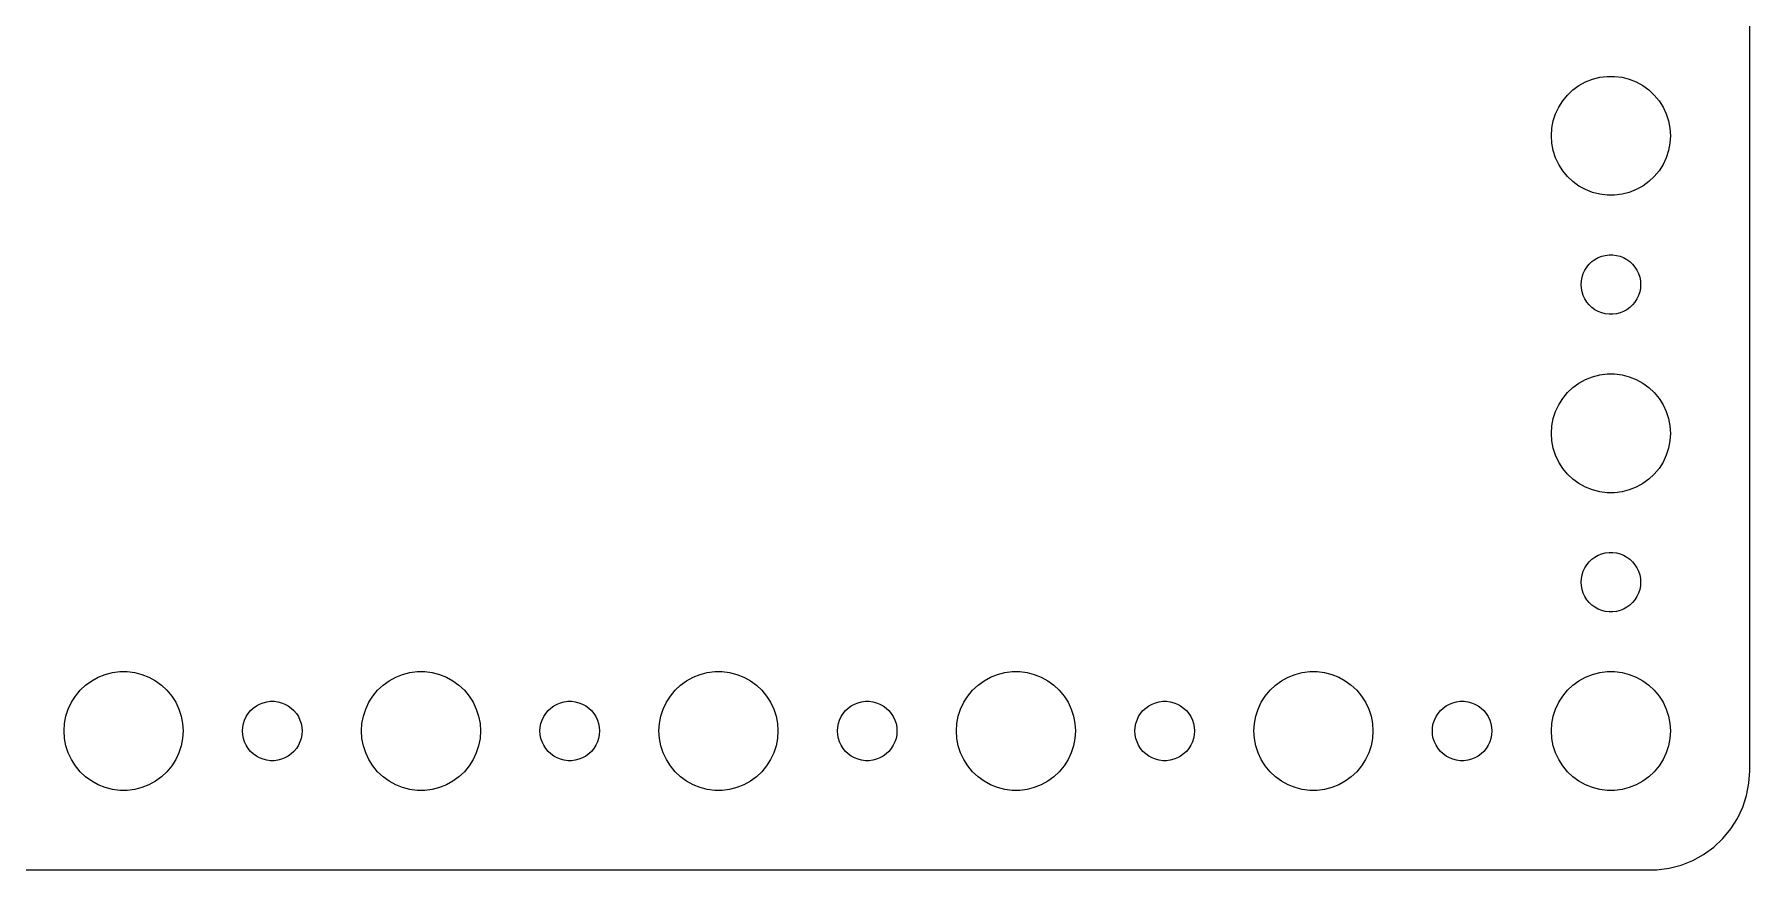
# Model space of a CAD drawing. Header units: metres. Extents: x -82 to 82, y -44 to 44.
# Drawn here: x -4.5 to 82, y -44.5 to -2.4 of the extents above; entities that cross this region are included whole.
import ezdxf

# ---------------------------------------------------------------- set-up
doc = ezdxf.new("R2010")
doc.units = ezdxf.units.M

msp = doc.modelspace()

# ---------------------------------------------------------------- linework, layer by layer
for p, q in [((82, -39.5), (82, 39.5)), ((72.8131, -5.44635), (73.0877, -5.18845)), ((73.0877, -5.18845), (73.3925, -4.96701)), ((73.3925, -4.96701), (73.7227, -4.78551)), ((73.7227, -4.78551), (74.073, -4.64682)), ((74.073, -4.64682), (74.4379, -4.55313)), ((74.4379, -4.55313), (74.8116, -4.50591)), ((74.8116, -4.50591), (75.1884, -4.50591)), ((75.1884, -4.50591), (75.5621, -4.55313)), ((75.5621, -4.55313), (75.927, -4.64682)), ((75.927, -4.64682), (76.2773, -4.78551)), ((76.2773, -4.78551), (76.6075, -4.96701)), ((76.6075, -4.96701), (76.9123, -5.18845)), ((76.9123, -5.18845), (77.1869, -5.44635)), ((72.2107, -6.39561), (72.3711, -6.05473)), ((72.3711, -6.05473), (72.573, -5.73663)), ((72.573, -5.73663), (72.8131, -5.44635)), ((77.1869, -5.44635), (77.427, -5.73663)), ((77.427, -5.73663), (77.6289, -6.05473)), ((77.6289, -6.05473), (77.7893, -6.39561)), ((72.0237, -7.12399), (72.0943, -6.75392)), ((72.0943, -6.75392), (72.2107, -6.39561)), ((77.7893, -6.39561), (77.9057, -6.75392)), ((77.9057, -6.75392), (77.9763, -7.12399)), ((72, -7.5), (72.0237, -7.12399)), ((72.0237, -7.87599), (72, -7.5)), ((77.9763, -7.12399), (78, -7.5)), ((78, -7.5), (77.9763, -7.87599)), ((72.0943, -8.24606), (72.0237, -7.87599)), ((72.2107, -8.60437), (72.0943, -8.24606)), ((72.3711, -8.94525), (72.2107, -8.60437)), ((77.7893, -8.60437), (77.6289, -8.94525)), ((77.9057, -8.24606), (77.7893, -8.60437)), ((77.9763, -7.87599), (77.9057, -8.24606)), ((72.573, -9.26335), (72.3711, -8.94525)), ((72.8131, -9.55363), (72.573, -9.26335)), ((77.427, -9.26335), (77.1869, -9.55363)), ((77.6289, -8.94525), (77.427, -9.26335)), ((73.0877, -9.81154), (72.8131, -9.55363)), ((73.3925, -10.033), (73.0877, -9.81154)), ((73.7227, -10.2145), (73.3925, -10.033)), ((74.073, -10.3532), (73.7227, -10.2145)), ((74.4379, -10.4469), (74.073, -10.3532)), ((75.927, -10.3532), (75.5621, -10.4469)), ((76.2773, -10.2145), (75.927, -10.3532)), ((76.6075, -10.033), (76.2773, -10.2145)), ((76.9123, -9.81154), (76.6075, -10.033)), ((77.1869, -9.55363), (76.9123, -9.81154)), ((74.8116, -10.4941), (74.4379, -10.4469)), ((75.1884, -10.4941), (74.8116, -10.4941)), ((75.5621, -10.4469), (75.1884, -10.4941)), ((74.0439, -13.8442), (74.1963, -13.7335)), ((74.1963, -13.7335), (74.3613, -13.6427)), ((74.3613, -13.6427), (74.5365, -13.5734)), ((74.5365, -13.5734), (74.7189, -13.5266)), ((74.7189, -13.5266), (74.9058, -13.5029)), ((74.9058, -13.5029), (75.0942, -13.5029)), ((75.0942, -13.5029), (75.2811, -13.5266)), ((75.2811, -13.5266), (75.4635, -13.5734)), ((75.4635, -13.5734), (75.6387, -13.6427)), ((75.6387, -13.6427), (75.8037, -13.7335)), ((75.8037, -13.7335), (75.9561, -13.8442)), ((73.5118, -14.812), (73.5471, -14.627)), ((73.5471, -14.627), (73.6053, -14.4478)), ((73.6053, -14.4478), (73.6855, -14.2774)), ((73.6855, -14.2774), (73.7865, -14.1183)), ((73.7865, -14.1183), (73.9065, -13.9732)), ((73.9065, -13.9732), (74.0439, -13.8442)), ((75.9561, -13.8442), (76.0934, -13.9732)), ((76.0934, -13.9732), (76.2135, -14.1183)), ((76.2135, -14.1183), (76.3145, -14.2774)), ((76.3145, -14.2774), (76.3947, -14.4478)), ((76.3947, -14.4478), (76.4529, -14.627)), ((76.4529, -14.627), (76.4882, -14.812)), ((73.5, -15), (73.5118, -14.812)), ((73.5118, -15.188), (73.5, -15)), ((73.5471, -15.373), (73.5118, -15.188)), ((73.6053, -15.5522), (73.5471, -15.373)), ((73.6855, -15.7226), (73.6053, -15.5522)), ((76.3947, -15.5522), (76.3145, -15.7226)), ((76.4529, -15.373), (76.3947, -15.5522)), ((76.4882, -15.188), (76.4529, -15.373)), ((76.4882, -14.812), (76.5, -15)), ((76.5, -15), (76.4882, -15.188)), ((73.7865, -15.8817), (73.6855, -15.7226)), ((73.9065, -16.0268), (73.7865, -15.8817)), ((74.0439, -16.1558), (73.9065, -16.0268)), ((74.1963, -16.2665), (74.0439, -16.1558)), ((74.3613, -16.3572), (74.1963, -16.2665)), ((74.5365, -16.4266), (74.3613, -16.3572)), ((74.7189, -16.4734), (74.5365, -16.4266)), ((75.4635, -16.4266), (75.2811, -16.4734)), ((75.6387, -16.3572), (75.4635, -16.4266)), ((75.8037, -16.2665), (75.6387, -16.3572)), ((75.9561, -16.1558), (75.8037, -16.2665)), ((76.0934, -16.0268), (75.9561, -16.1558)), ((76.2135, -15.8817), (76.0934, -16.0268)), ((76.3145, -15.7226), (76.2135, -15.8817)), ((74.9058, -16.497), (74.7189, -16.4734)), ((75.0942, -16.497), (74.9058, -16.497)), ((75.2811, -16.4734), (75.0942, -16.497)), ((73.3925, -19.967), (73.7227, -19.7855)), ((73.7227, -19.7855), (74.073, -19.6468)), ((74.073, -19.6468), (74.4379, -19.5531)), ((74.4379, -19.5531), (74.8116, -19.5059)), ((74.8116, -19.5059), (75.1884, -19.5059)), ((75.1884, -19.5059), (75.5621, -19.5531)), ((75.5621, -19.5531), (75.927, -19.6468)), ((75.927, -19.6468), (76.2773, -19.7855)), ((76.2773, -19.7855), (76.6075, -19.967)), ((72.3711, -21.0547), (72.573, -20.7366)), ((72.573, -20.7366), (72.8131, -20.4464)), ((72.8131, -20.4464), (73.0877, -20.1884)), ((73.0877, -20.1884), (73.3925, -19.967)), ((76.6075, -19.967), (76.9123, -20.1884)), ((76.9123, -20.1884), (77.1869, -20.4464)), ((77.1869, -20.4464), (77.427, -20.7366)), ((77.427, -20.7366), (77.6289, -21.0547)), ((72.0943, -21.7539), (72.2107, -21.3956)), ((72.2107, -21.3956), (72.3711, -21.0547)), ((77.6289, -21.0547), (77.7893, -21.3956)), ((77.7893, -21.3956), (77.9057, -21.7539)), ((72, -22.5), (72.0237, -22.124)), ((72.0237, -22.124), (72.0943, -21.7539)), ((77.9057, -21.7539), (77.9763, -22.124)), ((77.9763, -22.124), (78, -22.5)), ((72.0237, -22.876), (72, -22.5)), ((72.0943, -23.2461), (72.0237, -22.876)), ((72.2107, -23.6044), (72.0943, -23.2461)), ((77.9057, -23.2461), (77.7893, -23.6044)), ((77.9763, -22.876), (77.9057, -23.2461)), ((78, -22.5), (77.9763, -22.876)), ((72.3711, -23.9453), (72.2107, -23.6044)), ((72.573, -24.2634), (72.3711, -23.9453)), ((77.6289, -23.9453), (77.427, -24.2634)), ((77.7893, -23.6044), (77.6289, -23.9453)), ((72.8131, -24.5536), (72.573, -24.2634)), ((73.0877, -24.8115), (72.8131, -24.5536)), ((73.3925, -25.033), (73.0877, -24.8115)), ((73.7227, -25.2145), (73.3925, -25.033)), ((76.6075, -25.033), (76.2773, -25.2145)), ((76.9123, -24.8115), (76.6075, -25.033)), ((77.1869, -24.5536), (76.9123, -24.8115)), ((77.427, -24.2634), (77.1869, -24.5536)), ((74.073, -25.3532), (73.7227, -25.2145)), ((74.4379, -25.4469), (74.073, -25.3532)), ((74.8116, -25.4941), (74.4379, -25.4469)), ((75.1884, -25.4941), (74.8116, -25.4941)), ((75.5621, -25.4469), (75.1884, -25.4941)), ((75.927, -25.3532), (75.5621, -25.4469)), ((76.2773, -25.2145), (75.927, -25.3532)), ((74.5365, -28.5734), (74.7189, -28.5266)), ((74.7189, -28.5266), (74.9058, -28.503)), ((74.9058, -28.503), (75.0942, -28.503)), ((75.0942, -28.503), (75.2811, -28.5266)), ((75.2811, -28.5266), (75.4635, -28.5734)), ((73.6053, -29.4478), (73.6855, -29.2774)), ((73.6855, -29.2774), (73.7865, -29.1183)), ((73.7865, -29.1183), (73.9065, -28.9732)), ((73.9065, -28.9732), (74.0439, -28.8442)), ((74.0439, -28.8442), (74.1963, -28.7335)), ((74.1963, -28.7335), (74.3613, -28.6427)), ((74.3613, -28.6427), (74.5365, -28.5734)), ((75.4635, -28.5734), (75.6387, -28.6427)), ((75.6387, -28.6427), (75.8037, -28.7335)), ((75.8037, -28.7335), (75.9561, -28.8442)), ((75.9561, -28.8442), (76.0934, -28.9732)), ((76.0934, -28.9732), (76.2135, -29.1183)), ((76.2135, -29.1183), (76.3145, -29.2774)), ((76.3145, -29.2774), (76.3947, -29.4478)), ((73.5, -30), (73.5118, -29.812)), ((73.5118, -30.188), (73.5, -30)), ((73.5118, -29.812), (73.5471, -29.627)), ((73.5471, -30.373), (73.5118, -30.188)), ((73.5471, -29.627), (73.6053, -29.4478)), ((76.3947, -29.4478), (76.4529, -29.627)), ((76.4529, -29.627), (76.4882, -29.812)), ((76.4882, -30.188), (76.4529, -30.373)), ((76.4882, -29.812), (76.5, -30)), ((76.5, -30), (76.4882, -30.188)), ((73.6053, -30.5522), (73.5471, -30.373)), ((73.6855, -30.7226), (73.6053, -30.5522)), ((73.7865, -30.8817), (73.6855, -30.7226)), ((73.9065, -31.0268), (73.7865, -30.8817)), ((74.0439, -31.1558), (73.9065, -31.0268)), ((76.0934, -31.0268), (75.9561, -31.1558)), ((76.2135, -30.8817), (76.0934, -31.0268)), ((76.3145, -30.7226), (76.2135, -30.8817)), ((76.3947, -30.5522), (76.3145, -30.7226)), ((76.4529, -30.373), (76.3947, -30.5522)), ((74.1963, -31.2665), (74.0439, -31.1558)), ((74.3613, -31.3572), (74.1963, -31.2665)), ((74.5365, -31.4266), (74.3613, -31.3572)), ((74.7189, -31.4734), (74.5365, -31.4266)), ((74.9058, -31.497), (74.7189, -31.4734)), ((75.0942, -31.497), (74.9058, -31.497)), ((75.2811, -31.4734), (75.0942, -31.497)), ((75.4635, -31.4266), (75.2811, -31.4734)), ((75.6387, -31.3572), (75.4635, -31.4266)), ((75.8037, -31.2665), (75.6387, -31.3572)), ((75.9561, -31.1558), (75.8037, -31.2665)), ((-0.92705, -34.6468), (-0.56213, -34.5531)), ((-0.56213, -34.5531), (-0.18837, -34.5059)), ((-0.18837, -34.5059), (0.18837, -34.5059)), ((0.18837, -34.5059), (0.56213, -34.5531)), ((0.56213, -34.5531), (0.92705, -34.6468)), ((14.0729, -34.6468), (14.4379, -34.5531)), ((14.4379, -34.5531), (14.8116, -34.5059)), ((14.8116, -34.5059), (15.1884, -34.5059)), ((15.1884, -34.5059), (15.5621, -34.5531)), ((15.5621, -34.5531), (15.927, -34.6468)), ((29.0729, -34.6468), (29.4379, -34.5531)), ((29.4379, -34.5531), (29.8116, -34.5059)), ((29.8116, -34.5059), (30.1884, -34.5059)), ((30.1884, -34.5059), (30.5621, -34.5531)), ((30.5621, -34.5531), (30.927, -34.6468)), ((44.0729, -34.6468), (44.4379, -34.5531)), ((44.4379, -34.5531), (44.8116, -34.5059)), ((44.8116, -34.5059), (45.1884, -34.5059)), ((45.1884, -34.5059), (45.5621, -34.5531)), ((45.5621, -34.5531), (45.927, -34.6468)), ((59.0729, -34.6468), (59.4379, -34.5531)), ((59.4379, -34.5531), (59.8116, -34.5059)), ((59.8116, -34.5059), (60.1884, -34.5059)), ((60.1884, -34.5059), (60.5621, -34.5531)), ((60.5621, -34.5531), (60.927, -34.6468)), ((74.073, -34.6468), (74.4379, -34.5531)), ((74.4379, -34.5531), (74.8116, -34.5059)), ((74.8116, -34.5059), (75.1884, -34.5059)), ((75.1884, -34.5059), (75.5621, -34.5531)), ((75.5621, -34.5531), (75.927, -34.6468)), ((-2.42705, -35.7366), (-2.1869, -35.4464)), ((-2.1869, -35.4464), (-1.91226, -35.1885)), ((-1.91226, -35.1885), (-1.60747, -34.967)), ((-1.60747, -34.967), (-1.27733, -34.7855)), ((-1.27733, -34.7855), (-0.92705, -34.6468)), ((0.92705, -34.6468), (1.27733, -34.7855)), ((1.27733, -34.7855), (1.60747, -34.967)), ((1.60747, -34.967), (1.91226, -35.1885)), ((1.91226, -35.1885), (2.1869, -35.4464)), ((2.1869, -35.4464), (2.42705, -35.7366)), ((12.5729, -35.7366), (12.8131, -35.4464)), ((12.8131, -35.4464), (13.0877, -35.1885)), ((13.0877, -35.1885), (13.3925, -34.967)), ((13.3925, -34.967), (13.7227, -34.7855)), ((13.7227, -34.7855), (14.0729, -34.6468)), ((15.927, -34.6468), (16.2773, -34.7855)), ((16.2773, -34.7855), (16.6075, -34.967)), ((16.6075, -34.967), (16.9123, -35.1885)), ((16.9123, -35.1885), (17.1869, -35.4464)), ((17.1869, -35.4464), (17.427, -35.7366)), ((27.5729, -35.7366), (27.8131, -35.4464)), ((27.8131, -35.4464), (28.0877, -35.1885)), ((28.0877, -35.1885), (28.3925, -34.967)), ((28.3925, -34.967), (28.7227, -34.7855)), ((28.7227, -34.7855), (29.0729, -34.6468)), ((30.927, -34.6468), (31.2773, -34.7855)), ((31.2773, -34.7855), (31.6075, -34.967)), ((31.6075, -34.967), (31.9123, -35.1885)), ((31.9123, -35.1885), (32.1869, -35.4464)), ((32.1869, -35.4464), (32.427, -35.7366)), ((42.5729, -35.7366), (42.8131, -35.4464)), ((42.8131, -35.4464), (43.0877, -35.1885)), ((43.0877, -35.1885), (43.3925, -34.967)), ((43.3925, -34.967), (43.7227, -34.7855)), ((43.7227, -34.7855), (44.0729, -34.6468)), ((45.927, -34.6468), (46.2773, -34.7855)), ((46.2773, -34.7855), (46.6075, -34.967)), ((46.6075, -34.967), (46.9123, -35.1885)), ((46.9123, -35.1885), (47.1869, -35.4464)), ((47.1869, -35.4464), (47.427, -35.7366)), ((57.5729, -35.7366), (57.8131, -35.4464)), ((57.8131, -35.4464), (58.0877, -35.1885)), ((58.0877, -35.1885), (58.3925, -34.967)), ((58.3925, -34.967), (58.7227, -34.7855)), ((58.7227, -34.7855), (59.0729, -34.6468)), ((60.927, -34.6468), (61.2773, -34.7855)), ((61.2773, -34.7855), (61.6075, -34.967)), ((61.6075, -34.967), (61.9123, -35.1885)), ((61.9123, -35.1885), (62.1869, -35.4464)), ((62.1869, -35.4464), (62.427, -35.7366)), ((72.573, -35.7366), (72.8131, -35.4464)), ((72.8131, -35.4464), (73.0877, -35.1885)), ((73.0877, -35.1885), (73.3925, -34.967)), ((73.3925, -34.967), (73.7227, -34.7855)), ((73.7227, -34.7855), (74.073, -34.6468)), ((75.927, -34.6468), (76.2773, -34.7855)), ((76.2773, -34.7855), (76.6075, -34.967)), ((76.6075, -34.967), (76.9123, -35.1885)), ((76.9123, -35.1885), (77.1869, -35.4464)), ((77.1869, -35.4464), (77.427, -35.7366)), ((-2.78932, -36.3956), (-2.62891, -36.0547)), ((-2.62891, -36.0547), (-2.42705, -35.7366)), ((2.42705, -35.7366), (2.62891, -36.0547)), ((2.62891, -36.0547), (2.78932, -36.3956)), ((6.54385, -36.3442), (6.69626, -36.2335)), ((6.69626, -36.2335), (6.86133, -36.1428)), ((6.86133, -36.1428), (7.03647, -36.0734)), ((7.03647, -36.0734), (7.21892, -36.0266)), ((7.21892, -36.0266), (7.40581, -36.003)), ((7.40581, -36.003), (7.59418, -36.003)), ((7.59418, -36.003), (7.78107, -36.0266)), ((7.78107, -36.0266), (7.96352, -36.0734)), ((7.96352, -36.0734), (8.13866, -36.1428)), ((8.13866, -36.1428), (8.30373, -36.2335)), ((8.30373, -36.2335), (8.45613, -36.3442)), ((12.2107, -36.3956), (12.3711, -36.0547)), ((12.3711, -36.0547), (12.5729, -35.7366)), ((17.427, -35.7366), (17.6289, -36.0547)), ((17.6289, -36.0547), (17.7893, -36.3956)), ((21.5439, -36.3442), (21.6963, -36.2335)), ((21.6963, -36.2335), (21.8613, -36.1428)), ((21.8613, -36.1428), (22.0365, -36.0734)), ((22.0365, -36.0734), (22.2189, -36.0266)), ((22.2189, -36.0266), (22.4058, -36.003)), ((22.4058, -36.003), (22.5942, -36.003)), ((22.5942, -36.003), (22.7811, -36.0266)), ((22.7811, -36.0266), (22.9635, -36.0734)), ((22.9635, -36.0734), (23.1387, -36.1428)), ((23.1387, -36.1428), (23.3037, -36.2335)), ((23.3037, -36.2335), (23.4561, -36.3442)), ((27.2107, -36.3956), (27.3711, -36.0547)), ((27.3711, -36.0547), (27.5729, -35.7366)), ((32.427, -35.7366), (32.6289, -36.0547)), ((32.6289, -36.0547), (32.7893, -36.3956)), ((36.5439, -36.3442), (36.6963, -36.2335)), ((36.6963, -36.2335), (36.8613, -36.1428)), ((36.8613, -36.1428), (37.0365, -36.0734)), ((37.0365, -36.0734), (37.2189, -36.0266)), ((37.2189, -36.0266), (37.4058, -36.003)), ((37.4058, -36.003), (37.5942, -36.003)), ((37.5942, -36.003), (37.7811, -36.0266)), ((37.7811, -36.0266), (37.9635, -36.0734)), ((37.9635, -36.0734), (38.1387, -36.1428)), ((38.1387, -36.1428), (38.3037, -36.2335)), ((38.3037, -36.2335), (38.4561, -36.3442)), ((42.2107, -36.3956), (42.3711, -36.0547)), ((42.3711, -36.0547), (42.5729, -35.7366)), ((47.427, -35.7366), (47.6289, -36.0547)), ((47.6289, -36.0547), (47.7893, -36.3956)), ((51.5439, -36.3442), (51.6963, -36.2335)), ((51.6963, -36.2335), (51.8613, -36.1428)), ((51.8613, -36.1428), (52.0365, -36.0734)), ((52.0365, -36.0734), (52.2189, -36.0266)), ((52.2189, -36.0266), (52.4058, -36.003)), ((52.4058, -36.003), (52.5942, -36.003)), ((52.5942, -36.003), (52.7811, -36.0266)), ((52.7811, -36.0266), (52.9635, -36.0734)), ((52.9635, -36.0734), (53.1387, -36.1428)), ((53.1387, -36.1428), (53.3037, -36.2335)), ((53.3037, -36.2335), (53.4561, -36.3442)), ((57.2107, -36.3956), (57.3711, -36.0547)), ((57.3711, -36.0547), (57.5729, -35.7366)), ((62.427, -35.7366), (62.6289, -36.0547)), ((62.6289, -36.0547), (62.7893, -36.3956)), ((66.5439, -36.3442), (66.6963, -36.2335)), ((66.6963, -36.2335), (66.8613, -36.1428)), ((66.8613, -36.1428), (67.0365, -36.0734)), ((67.0365, -36.0734), (67.2189, -36.0266)), ((67.2189, -36.0266), (67.4058, -36.003)), ((67.4058, -36.003), (67.5942, -36.003)), ((67.5942, -36.003), (67.7811, -36.0266)), ((67.7811, -36.0266), (67.9635, -36.0734)), ((67.9635, -36.0734), (68.1387, -36.1428)), ((68.1387, -36.1428), (68.3037, -36.2335)), ((68.3037, -36.2335), (68.4561, -36.3442)), ((72.2107, -36.3956), (72.3711, -36.0547)), ((72.3711, -36.0547), (72.573, -35.7366)), ((77.427, -35.7366), (77.6289, -36.0547)), ((77.6289, -36.0547), (77.7893, -36.3956)), ((-3, -37.5), (-2.97633, -37.124)), ((-2.97633, -37.124), (-2.90575, -36.7539)), ((-2.90575, -36.7539), (-2.78932, -36.3956)), ((2.78932, -36.3956), (2.90575, -36.7539)), ((2.90575, -36.7539), (2.97633, -37.124)), ((2.97633, -37.124), (3, -37.5)), ((6.01183, -37.312), (6.04712, -37.127)), ((6.04712, -37.127), (6.10533, -36.9478)), ((6.10533, -36.9478), (6.18553, -36.7774)), ((6.18553, -36.7774), (6.28647, -36.6183)), ((6.28647, -36.6183), (6.40654, -36.4732)), ((6.40654, -36.4732), (6.54385, -36.3442)), ((8.45613, -36.3442), (8.59344, -36.4732)), ((8.59344, -36.4732), (8.71352, -36.6183)), ((8.71352, -36.6183), (8.81445, -36.7774)), ((8.81445, -36.7774), (8.89465, -36.9478)), ((8.89465, -36.9478), (8.95287, -37.127)), ((8.95287, -37.127), (8.98816, -37.312)), ((12, -37.5), (12.0237, -37.124)), ((12.0237, -37.124), (12.0942, -36.7539)), ((12.0942, -36.7539), (12.2107, -36.3956)), ((17.7893, -36.3956), (17.9057, -36.7539)), ((17.9057, -36.7539), (17.9763, -37.124)), ((17.9763, -37.124), (18, -37.5)), ((21.0118, -37.312), (21.0471, -37.127)), ((21.0471, -37.127), (21.1053, -36.9478)), ((21.1053, -36.9478), (21.1855, -36.7774)), ((21.1855, -36.7774), (21.2865, -36.6183)), ((21.2865, -36.6183), (21.4065, -36.4732)), ((21.4065, -36.4732), (21.5439, -36.3442)), ((23.4561, -36.3442), (23.5934, -36.4732)), ((23.5934, -36.4732), (23.7135, -36.6183)), ((23.7135, -36.6183), (23.8145, -36.7774)), ((23.8145, -36.7774), (23.8947, -36.9478)), ((23.8947, -36.9478), (23.9529, -37.127)), ((23.9529, -37.127), (23.9882, -37.312)), ((27, -37.5), (27.0237, -37.124)), ((27.0237, -37.124), (27.0942, -36.7539)), ((27.0942, -36.7539), (27.2107, -36.3956)), ((32.7893, -36.3956), (32.9057, -36.7539)), ((32.9057, -36.7539), (32.9763, -37.124)), ((32.9763, -37.124), (33, -37.5)), ((36.0118, -37.312), (36.0471, -37.127)), ((36.0471, -37.127), (36.1053, -36.9478)), ((36.1053, -36.9478), (36.1855, -36.7774)), ((36.1855, -36.7774), (36.2865, -36.6183)), ((36.2865, -36.6183), (36.4065, -36.4732)), ((36.4065, -36.4732), (36.5439, -36.3442)), ((38.4561, -36.3442), (38.5934, -36.4732)), ((38.5934, -36.4732), (38.7135, -36.6183)), ((38.7135, -36.6183), (38.8145, -36.7774)), ((38.8145, -36.7774), (38.8947, -36.9478)), ((38.8947, -36.9478), (38.9529, -37.127)), ((38.9529, -37.127), (38.9882, -37.312)), ((42, -37.5), (42.0237, -37.124)), ((42.0237, -37.124), (42.0942, -36.7539)), ((42.0942, -36.7539), (42.2107, -36.3956)), ((47.7893, -36.3956), (47.9057, -36.7539)), ((47.9057, -36.7539), (47.9763, -37.124)), ((47.9763, -37.124), (48, -37.5)), ((51.0118, -37.312), (51.0471, -37.127)), ((51.0471, -37.127), (51.1053, -36.9478)), ((51.1053, -36.9478), (51.1855, -36.7774)), ((51.1855, -36.7774), (51.2865, -36.6183)), ((51.2865, -36.6183), (51.4065, -36.4732)), ((51.4065, -36.4732), (51.5439, -36.3442)), ((53.4561, -36.3442), (53.5934, -36.4732)), ((53.5934, -36.4732), (53.7135, -36.6183)), ((53.7135, -36.6183), (53.8145, -36.7774)), ((53.8145, -36.7774), (53.8947, -36.9478)), ((53.8947, -36.9478), (53.9529, -37.127)), ((53.9529, -37.127), (53.9882, -37.312)), ((57, -37.5), (57.0237, -37.124)), ((57.0237, -37.124), (57.0942, -36.7539)), ((57.0942, -36.7539), (57.2107, -36.3956)), ((62.7893, -36.3956), (62.9057, -36.7539)), ((62.9057, -36.7539), (62.9763, -37.124)), ((62.9763, -37.124), (63, -37.5)), ((66.0118, -37.312), (66.0471, -37.127)), ((66.0471, -37.127), (66.1053, -36.9478)), ((66.1053, -36.9478), (66.1855, -36.7774)), ((66.1855, -36.7774), (66.2865, -36.6183)), ((66.2865, -36.6183), (66.4065, -36.4732)), ((66.4065, -36.4732), (66.5439, -36.3442)), ((68.4561, -36.3442), (68.5934, -36.4732)), ((68.5934, -36.4732), (68.7135, -36.6183)), ((68.7135, -36.6183), (68.8145, -36.7774)), ((68.8145, -36.7774), (68.8947, -36.9478)), ((68.8947, -36.9478), (68.9529, -37.127)), ((68.9529, -37.127), (68.9882, -37.312)), ((72, -37.5), (72.0237, -37.124)), ((72.0237, -37.124), (72.0943, -36.7539)), ((72.0943, -36.7539), (72.2107, -36.3956)), ((77.7893, -36.3956), (77.9057, -36.7539)), ((77.9057, -36.7539), (77.9763, -37.124)), ((77.9763, -37.124), (78, -37.5)), ((-2.97633, -37.876), (-3, -37.5)), ((-2.90575, -38.2461), (-2.97633, -37.876)), ((2.97633, -37.876), (2.90575, -38.2461)), ((3, -37.5), (2.97633, -37.876)), ((6, -37.5), (6.01183, -37.312)), ((6.01183, -37.688), (6, -37.5)), ((6.04712, -37.873), (6.01183, -37.688)), ((6.10533, -38.0522), (6.04712, -37.873)), ((6.18553, -38.2226), (6.10533, -38.0522)), ((8.89465, -38.0522), (8.81445, -38.2226)), ((8.95287, -37.873), (8.89465, -38.0522)), ((8.98816, -37.688), (8.95287, -37.873)), ((8.98816, -37.312), (9, -37.5)), ((9, -37.5), (8.98816, -37.688)), ((12.0237, -37.876), (12, -37.5)), ((12.0942, -38.2461), (12.0237, -37.876)), ((17.9763, -37.876), (17.9057, -38.2461)), ((18, -37.5), (17.9763, -37.876)), ((21, -37.5), (21.0118, -37.312)), ((21.0118, -37.688), (21, -37.5)), ((21.0471, -37.873), (21.0118, -37.688)), ((21.1053, -38.0522), (21.0471, -37.873)), ((21.1855, -38.2226), (21.1053, -38.0522)), ((23.8947, -38.0522), (23.8145, -38.2226)), ((23.9529, -37.873), (23.8947, -38.0522)), ((23.9882, -37.688), (23.9529, -37.873)), ((23.9882, -37.312), (24, -37.5)), ((24, -37.5), (23.9882, -37.688)), ((27.0237, -37.876), (27, -37.5)), ((27.0942, -38.2461), (27.0237, -37.876)), ((32.9763, -37.876), (32.9057, -38.2461)), ((33, -37.5), (32.9763, -37.876)), ((36, -37.5), (36.0118, -37.312)), ((36.0118, -37.688), (36, -37.5)), ((36.0471, -37.873), (36.0118, -37.688)), ((36.1053, -38.0522), (36.0471, -37.873)), ((36.1855, -38.2226), (36.1053, -38.0522)), ((38.8947, -38.0522), (38.8145, -38.2226)), ((38.9529, -37.873), (38.8947, -38.0522)), ((38.9882, -37.688), (38.9529, -37.873)), ((38.9882, -37.312), (39, -37.5)), ((39, -37.5), (38.9882, -37.688)), ((42.0237, -37.876), (42, -37.5)), ((42.0942, -38.2461), (42.0237, -37.876)), ((47.9763, -37.876), (47.9057, -38.2461)), ((48, -37.5), (47.9763, -37.876)), ((51, -37.5), (51.0118, -37.312)), ((51.0118, -37.688), (51, -37.5)), ((51.0471, -37.873), (51.0118, -37.688)), ((51.1053, -38.0522), (51.0471, -37.873)), ((51.1855, -38.2226), (51.1053, -38.0522)), ((53.8947, -38.0522), (53.8145, -38.2226)), ((53.9529, -37.873), (53.8947, -38.0522)), ((53.9882, -37.688), (53.9529, -37.873)), ((53.9882, -37.312), (54, -37.5)), ((54, -37.5), (53.9882, -37.688)), ((57.0237, -37.876), (57, -37.5)), ((57.0942, -38.2461), (57.0237, -37.876)), ((62.9763, -37.876), (62.9057, -38.2461)), ((63, -37.5), (62.9763, -37.876)), ((66, -37.5), (66.0118, -37.312)), ((66.0118, -37.688), (66, -37.5)), ((66.0471, -37.873), (66.0118, -37.688)), ((66.1053, -38.0522), (66.0471, -37.873)), ((66.1855, -38.2226), (66.1053, -38.0522)), ((68.8947, -38.0522), (68.8145, -38.2226)), ((68.9529, -37.873), (68.8947, -38.0522)), ((68.9882, -37.688), (68.9529, -37.873)), ((68.9882, -37.312), (69, -37.5)), ((69, -37.5), (68.9882, -37.688)), ((72.0237, -37.876), (72, -37.5)), ((72.0943, -38.2461), (72.0237, -37.876)), ((77.9763, -37.876), (77.9057, -38.2461)), ((78, -37.5), (77.9763, -37.876)), ((-2.78932, -38.6044), (-2.90575, -38.2461)), ((-2.62891, -38.9453), (-2.78932, -38.6044)), ((2.78932, -38.6044), (2.62891, -38.9453)), ((2.90575, -38.2461), (2.78932, -38.6044)), ((6.28647, -38.3817), (6.18553, -38.2226)), ((6.40654, -38.5268), (6.28647, -38.3817)), ((6.54385, -38.6558), (6.40654, -38.5268)), ((6.69626, -38.7665), (6.54385, -38.6558)), ((6.86133, -38.8572), (6.69626, -38.7665)), ((7.03647, -38.9266), (6.86133, -38.8572)), ((8.13866, -38.8572), (7.96352, -38.9266)), ((8.30373, -38.7665), (8.13866, -38.8572)), ((8.45613, -38.6558), (8.30373, -38.7665)), ((8.59344, -38.5268), (8.45613, -38.6558)), ((8.71352, -38.3817), (8.59344, -38.5268)), ((8.81445, -38.2226), (8.71352, -38.3817)), ((12.2107, -38.6044), (12.0942, -38.2461)), ((12.3711, -38.9453), (12.2107, -38.6044)), ((17.7893, -38.6044), (17.6289, -38.9453)), ((17.9057, -38.2461), (17.7893, -38.6044)), ((21.2865, -38.3817), (21.1855, -38.2226)), ((21.4065, -38.5268), (21.2865, -38.3817)), ((21.5439, -38.6558), (21.4065, -38.5268)), ((21.6963, -38.7665), (21.5439, -38.6558)), ((21.8613, -38.8572), (21.6963, -38.7665)), ((22.0365, -38.9266), (21.8613, -38.8572)), ((23.1387, -38.8572), (22.9635, -38.9266)), ((23.3037, -38.7665), (23.1387, -38.8572)), ((23.4561, -38.6558), (23.3037, -38.7665)), ((23.5934, -38.5268), (23.4561, -38.6558)), ((23.7135, -38.3817), (23.5934, -38.5268)), ((23.8145, -38.2226), (23.7135, -38.3817)), ((27.2107, -38.6044), (27.0942, -38.2461)), ((27.3711, -38.9453), (27.2107, -38.6044)), ((32.7893, -38.6044), (32.6289, -38.9453)), ((32.9057, -38.2461), (32.7893, -38.6044)), ((36.2865, -38.3817), (36.1855, -38.2226)), ((36.4065, -38.5268), (36.2865, -38.3817)), ((36.5439, -38.6558), (36.4065, -38.5268)), ((36.6963, -38.7665), (36.5439, -38.6558)), ((36.8613, -38.8572), (36.6963, -38.7665)), ((37.0365, -38.9266), (36.8613, -38.8572)), ((38.1387, -38.8572), (37.9635, -38.9266)), ((38.3037, -38.7665), (38.1387, -38.8572)), ((38.4561, -38.6558), (38.3037, -38.7665)), ((38.5934, -38.5268), (38.4561, -38.6558)), ((38.7135, -38.3817), (38.5934, -38.5268)), ((38.8145, -38.2226), (38.7135, -38.3817)), ((42.2107, -38.6044), (42.0942, -38.2461)), ((42.3711, -38.9453), (42.2107, -38.6044)), ((47.7893, -38.6044), (47.6289, -38.9453)), ((47.9057, -38.2461), (47.7893, -38.6044)), ((51.2865, -38.3817), (51.1855, -38.2226)), ((51.4065, -38.5268), (51.2865, -38.3817)), ((51.5439, -38.6558), (51.4065, -38.5268)), ((51.6963, -38.7665), (51.5439, -38.6558)), ((51.8613, -38.8572), (51.6963, -38.7665)), ((52.0365, -38.9266), (51.8613, -38.8572)), ((53.1387, -38.8572), (52.9635, -38.9266)), ((53.3037, -38.7665), (53.1387, -38.8572)), ((53.4561, -38.6558), (53.3037, -38.7665)), ((53.5934, -38.5268), (53.4561, -38.6558)), ((53.7135, -38.3817), (53.5934, -38.5268)), ((53.8145, -38.2226), (53.7135, -38.3817)), ((57.2107, -38.6044), (57.0942, -38.2461)), ((57.3711, -38.9453), (57.2107, -38.6044)), ((62.7893, -38.6044), (62.6289, -38.9453)), ((62.9057, -38.2461), (62.7893, -38.6044)), ((66.2865, -38.3817), (66.1855, -38.2226)), ((66.4065, -38.5268), (66.2865, -38.3817)), ((66.5439, -38.6558), (66.4065, -38.5268)), ((66.6963, -38.7665), (66.5439, -38.6558)), ((66.8613, -38.8572), (66.6963, -38.7665)), ((67.0365, -38.9266), (66.8613, -38.8572)), ((68.1387, -38.8572), (67.9635, -38.9266)), ((68.3037, -38.7665), (68.1387, -38.8572)), ((68.4561, -38.6558), (68.3037, -38.7665)), ((68.5934, -38.5268), (68.4561, -38.6558)), ((68.7135, -38.3817), (68.5934, -38.5268)), ((68.8145, -38.2226), (68.7135, -38.3817)), ((72.2107, -38.6044), (72.0943, -38.2461)), ((72.3711, -38.9453), (72.2107, -38.6044)), ((77.7893, -38.6044), (77.6289, -38.9453)), ((77.9057, -38.2461), (77.7893, -38.6044)), ((-2.42705, -39.2634), (-2.62891, -38.9453)), ((-2.1869, -39.5536), (-2.42705, -39.2634)), ((-1.91226, -39.8115), (-2.1869, -39.5536)), ((2.1869, -39.5536), (1.91226, -39.8115)), ((2.42705, -39.2634), (2.1869, -39.5536)), ((2.62891, -38.9453), (2.42705, -39.2634)), ((7.21892, -38.9734), (7.03647, -38.9266)), ((7.40581, -38.997), (7.21892, -38.9734)), ((7.59418, -38.997), (7.40581, -38.997)), ((7.78107, -38.9734), (7.59418, -38.997)), ((7.96352, -38.9266), (7.78107, -38.9734)), ((12.5729, -39.2634), (12.3711, -38.9453)), ((12.8131, -39.5536), (12.5729, -39.2634)), ((13.0877, -39.8115), (12.8131, -39.5536)), ((17.1869, -39.5536), (16.9123, -39.8115)), ((17.427, -39.2634), (17.1869, -39.5536)), ((17.6289, -38.9453), (17.427, -39.2634)), ((22.2189, -38.9734), (22.0365, -38.9266)), ((22.4058, -38.997), (22.2189, -38.9734)), ((22.5942, -38.997), (22.4058, -38.997)), ((22.7811, -38.9734), (22.5942, -38.997)), ((22.9635, -38.9266), (22.7811, -38.9734)), ((27.5729, -39.2634), (27.3711, -38.9453)), ((27.8131, -39.5536), (27.5729, -39.2634)), ((28.0877, -39.8115), (27.8131, -39.5536)), ((32.1869, -39.5536), (31.9123, -39.8115)), ((32.427, -39.2634), (32.1869, -39.5536)), ((32.6289, -38.9453), (32.427, -39.2634)), ((37.2189, -38.9734), (37.0365, -38.9266)), ((37.4058, -38.997), (37.2189, -38.9734)), ((37.5942, -38.997), (37.4058, -38.997)), ((37.7811, -38.9734), (37.5942, -38.997)), ((37.9635, -38.9266), (37.7811, -38.9734)), ((42.5729, -39.2634), (42.3711, -38.9453)), ((42.8131, -39.5536), (42.5729, -39.2634)), ((43.0877, -39.8115), (42.8131, -39.5536)), ((47.1869, -39.5536), (46.9123, -39.8115)), ((47.427, -39.2634), (47.1869, -39.5536)), ((47.6289, -38.9453), (47.427, -39.2634)), ((52.2189, -38.9734), (52.0365, -38.9266)), ((52.4058, -38.997), (52.2189, -38.9734)), ((52.5942, -38.997), (52.4058, -38.997)), ((52.7811, -38.9734), (52.5942, -38.997)), ((52.9635, -38.9266), (52.7811, -38.9734)), ((57.5729, -39.2634), (57.3711, -38.9453)), ((57.8131, -39.5536), (57.5729, -39.2634)), ((58.0877, -39.8115), (57.8131, -39.5536)), ((62.1869, -39.5536), (61.9123, -39.8115)), ((62.427, -39.2634), (62.1869, -39.5536)), ((62.6289, -38.9453), (62.427, -39.2634)), ((67.2189, -38.9734), (67.0365, -38.9266)), ((67.4058, -38.997), (67.2189, -38.9734)), ((67.5942, -38.997), (67.4058, -38.997)), ((67.7811, -38.9734), (67.5942, -38.997)), ((67.9635, -38.9266), (67.7811, -38.9734)), ((72.573, -39.2634), (72.3711, -38.9453)), ((72.8131, -39.5536), (72.573, -39.2634)), ((73.0877, -39.8115), (72.8131, -39.5536)), ((77.1869, -39.5536), (76.9123, -39.8115)), ((77.427, -39.2634), (77.1869, -39.5536)), ((77.6289, -38.9453), (77.427, -39.2634)), ((81.9606, -40.1267), (82, -39.5)), ((-1.60747, -40.033), (-1.91226, -39.8115)), ((-1.27733, -40.2145), (-1.60747, -40.033)), ((-0.92705, -40.3532), (-1.27733, -40.2145)), ((-0.56213, -40.4469), (-0.92705, -40.3532)), ((-0.18837, -40.4941), (-0.56213, -40.4469)), ((0.18837, -40.4941), (-0.18837, -40.4941)), ((0.56213, -40.4469), (0.18837, -40.4941)), ((0.92705, -40.3532), (0.56213, -40.4469)), ((1.27733, -40.2145), (0.92705, -40.3532)), ((1.60747, -40.033), (1.27733, -40.2145)), ((1.91226, -39.8115), (1.60747, -40.033)), ((13.3925, -40.033), (13.0877, -39.8115)), ((13.7227, -40.2145), (13.3925, -40.033)), ((14.0729, -40.3532), (13.7227, -40.2145)), ((14.4379, -40.4469), (14.0729, -40.3532)), ((14.8116, -40.4941), (14.4379, -40.4469)), ((15.1884, -40.4941), (14.8116, -40.4941)), ((15.5621, -40.4469), (15.1884, -40.4941)), ((15.927, -40.3532), (15.5621, -40.4469)), ((16.2773, -40.2145), (15.927, -40.3532)), ((16.6075, -40.033), (16.2773, -40.2145)), ((16.9123, -39.8115), (16.6075, -40.033)), ((28.3925, -40.033), (28.0877, -39.8115)), ((28.7227, -40.2145), (28.3925, -40.033)), ((29.0729, -40.3532), (28.7227, -40.2145)), ((29.4379, -40.4469), (29.0729, -40.3532)), ((29.8116, -40.4941), (29.4379, -40.4469)), ((30.1884, -40.4941), (29.8116, -40.4941)), ((30.5621, -40.4469), (30.1884, -40.4941)), ((30.927, -40.3532), (30.5621, -40.4469)), ((31.2773, -40.2145), (30.927, -40.3532)), ((31.6075, -40.033), (31.2773, -40.2145)), ((31.9123, -39.8115), (31.6075, -40.033)), ((43.3925, -40.033), (43.0877, -39.8115)), ((43.7227, -40.2145), (43.3925, -40.033)), ((44.0729, -40.3532), (43.7227, -40.2145)), ((44.4379, -40.4469), (44.0729, -40.3532)), ((44.8116, -40.4941), (44.4379, -40.4469)), ((45.1884, -40.4941), (44.8116, -40.4941)), ((45.5621, -40.4469), (45.1884, -40.4941)), ((45.927, -40.3532), (45.5621, -40.4469)), ((46.2773, -40.2145), (45.927, -40.3532)), ((46.6075, -40.033), (46.2773, -40.2145)), ((46.9123, -39.8115), (46.6075, -40.033)), ((58.3925, -40.033), (58.0877, -39.8115)), ((58.7227, -40.2145), (58.3925, -40.033)), ((59.0729, -40.3532), (58.7227, -40.2145)), ((59.4379, -40.4469), (59.0729, -40.3532)), ((59.8116, -40.4941), (59.4379, -40.4469)), ((60.1884, -40.4941), (59.8116, -40.4941)), ((60.5621, -40.4469), (60.1884, -40.4941)), ((60.927, -40.3532), (60.5621, -40.4469)), ((61.2773, -40.2145), (60.927, -40.3532)), ((61.6075, -40.033), (61.2773, -40.2145)), ((61.9123, -39.8115), (61.6075, -40.033)), ((73.3925, -40.033), (73.0877, -39.8115)), ((73.7227, -40.2145), (73.3925, -40.033)), ((74.073, -40.3532), (73.7227, -40.2145)), ((74.4379, -40.4469), (74.073, -40.3532)), ((74.8116, -40.4941), (74.4379, -40.4469)), ((75.1884, -40.4941), (74.8116, -40.4941)), ((75.5621, -40.4469), (75.1884, -40.4941)), ((75.927, -40.3532), (75.5621, -40.4469)), ((76.2773, -40.2145), (75.927, -40.3532)), ((76.6075, -40.033), (76.2773, -40.2145)), ((76.9123, -39.8115), (76.6075, -40.033)), ((81.8429, -40.7434), (81.9606, -40.1267)), ((81.3815, -41.9088), (81.6489, -41.3406)), ((81.6489, -41.3406), (81.8429, -40.7434)), ((81.0451, -42.4389), (81.3815, -41.9088)), ((80.1871, -43.3526), (80.6448, -42.9227)), ((80.6448, -42.9227), (81.0451, -42.4389)), ((78.5451, -44.2553), (79.1289, -44.0241)), ((79.1289, -44.0241), (79.6791, -43.7216)), ((79.6791, -43.7216), (80.1871, -43.3526)), ((-77.3139, -44.4901), (77.3139, -44.4901)), ((77.3139, -44.4901), (77.9369, -44.4114)), ((77.9369, -44.4114), (78.5451, -44.2553))]:
    msp.add_line(p, q)

doc.saveas('drawing.dxf')
